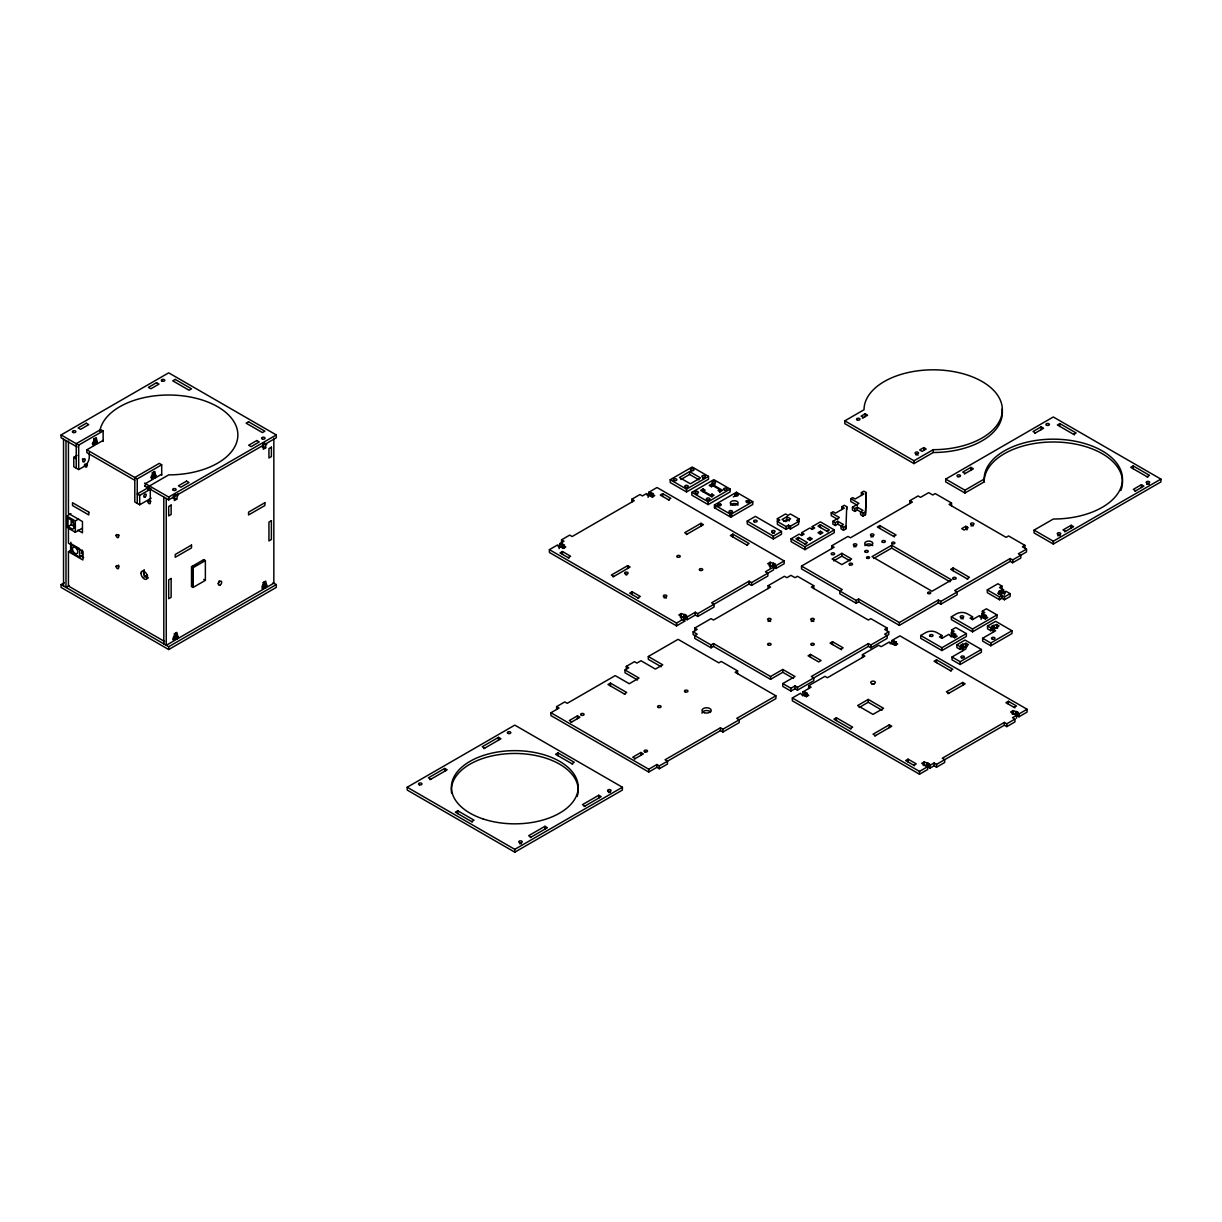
<?xml version="1.0" encoding="UTF-8"?>
<svg xmlns="http://www.w3.org/2000/svg" width="1222" height="1222" viewBox="0 0 1222 1222"><rect width="100%" height="100%" fill="white"/><g stroke="black" fill="none" stroke-linecap="round" stroke-linejoin="round"><path stroke-width="1.5" d="M845.914 528.805L845.914 525.995L843.47 527.4L837.757 524.101L835.313 525.521L832.869 524.101L832.869 521.29L835.313 522.695L837.757 521.29L843.47 524.574L841.026 525.995L841.026 528.805L843.47 530.226L845.914 528.805L846.724 506.687L844.28 505.282L841.836 506.687L841.836 509.513M865.466 511.865L863.022 513.286L857.325 509.986L854.881 511.407L852.437 509.986L852.437 507.161L854.881 508.581L857.325 507.161L863.022 510.46L860.578 511.865L860.578 514.691L863.022 516.112L865.466 514.691L866.291 492.573L863.847 491.168L861.403 492.573L861.403 495.399M865.466 514.691L866.291 492.573M76.864 548.052L77.566 549.869M77.108 447.008L61.1 437.766L61.1 434.94L168.697 372.832L276.279 434.94L276.279 437.766L168.697 499.89L144.532 485.944M61.1 434.94L78.682 445.098L103.137 430.984L103.137 441.463M103.137 440.394L96.202 444.396L93.758 442.975L93.758 439.019L96.202 437.613L97.271 441.89L96.202 442.501L93.758 441.096L94.827 440.485L97.271 441.89M93.758 441.845L92.704 442.456L93.758 445.801L86.838 449.803L86.838 452.629L134.664 480.231M93.758 442.975L96.614 441.325M89.282 452.751L89.282 457.334A7.5 4.323 -60 0 1 83.982 466.514L78.682 469.569L73.794 466.743L73.794 457.334L77.047 455.455M81.92 528.423L75.321 532.242L66.767 527.293L66.767 516.005L70.891 513.622M86.899 449.833L137.246 478.917L161.701 464.788L161.701 475.282M161.701 474.197L154.782 478.199L152.338 476.794L152.338 472.838L154.782 471.432L155.836 475.709L154.782 476.32L152.338 474.915L153.392 474.304L155.836 475.709M152.338 475.663L151.268 476.275L152.338 479.62L145.403 483.622L145.403 486.432M66.767 516.005L75.321 520.939L78.62 519.045M74.099 528.24L74.099 523.535L72.465 520.709L67.989 518.128L67.989 526.59L70.968 524.88M75.443 527.461L72.465 529.187L67.989 526.59M148.656 487.379L137.246 493.963L139.69 495.384L151.1 488.8M161.701 464.788L159.257 463.382L134.802 477.497L134.802 501.967L139.69 504.793L151.1 498.209M164.619 641.535L68.432 586.01L68.432 551.657L70.876 550.236M82.454 550.435L82.454 555.506L79.598 557.156L79.598 548.693L70.632 543.515L70.632 551.977L72.266 551.046M144.532 483.118L168.697 497.064L276.279 434.94M263.326 444.304L262.272 446.992L263.249 446.427L265.693 447.832L265.693 445.022L266.747 444.411L264.303 442.99M177.816 493.673L176.762 499.187L174.318 500.592L174.318 494.941M265.693 447.832L263.249 449.253L263.249 443.601M273.025 582.711L276.279 584.59L276.279 587.415L168.697 649.539L61.1 587.415L61.1 584.59L64.354 582.711M69.257 585.537L65.988 587.415L65.988 440.592M147.495 575.18L144.242 577.059L144.242 569.819M191.518 566.718L203.738 559.645L205.372 560.592L205.372 580.358L193.152 587.415L191.518 586.484L191.518 566.718L193.152 567.65L205.372 560.592M193.84 566.397L196.864 564.656M202.928 561.158L203.738 559.645M191.518 586.484L192.328 586.01L192.328 566.244M263.249 585.353L262.18 585.964L263.249 589.294L176.839 639.182L174.395 637.777L174.395 633.821L176.839 632.4L177.908 636.693L176.839 637.304L174.395 635.883L175.464 635.272L177.908 636.693M273.835 438.27L273.835 583.184L265.693 587.889L263.249 586.484L263.249 582.527L265.693 581.107L266.747 585.399L265.693 586.01L263.249 584.59L264.303 583.979L266.747 585.399M174.395 636.647L173.341 637.258L174.395 640.588L166.253 645.308L166.253 498.469M61.1 584.59L168.697 646.713L276.279 584.59M561.555 542.629L561.555 539.803L569.712 535.099L572.156 536.519L634.264 500.653L631.82 499.248L631.82 502.059M631.82 499.248L639.961 494.528L642.405 495.949L646.484 493.596L648.118 494.528L648.118 497.354M648.851 492.222L650.486 493.169L650.486 495.995L653.327 496.422L652.273 497.033L648.851 495.047L648.851 492.222L657.008 487.517L784.157 560.929L784.157 563.754L776.001 568.459L774.381 567.527L774.381 564.701L775.435 564.09L770.135 562.257L767.691 563.663L773.557 567.054L773.557 569.88L751.561 582.588L749.101 581.168L711.616 602.813L714.06 604.233L714.06 607.059L697.762 616.468L695.318 615.048L687.161 619.753L685.527 618.821L685.527 615.995L686.596 615.384L681.296 613.551L678.852 614.956L684.717 618.347L684.717 621.173L676.56 625.878L549.411 552.466L549.411 549.64L557.568 544.936L559.187 545.883L559.187 548.693M564.411 547.762L563.342 548.373L559.92 546.387L559.92 543.576L563.999 541.224L561.555 539.803M670.206 479.711L692.217 467.003L708.516 476.412L708.516 479.238L686.504 491.947L670.206 482.537L670.206 479.711L686.504 489.121L708.516 476.412M559.187 545.883L558.133 546.494L560.898 546.952M559.92 543.576L564.411 544.936L563.342 545.547L563.342 548.373L565.786 546.952L563.342 545.547M648.118 494.528L647.064 495.139L649.829 495.613M650.486 493.169L653.327 493.596L652.273 494.207L652.273 497.033L654.717 495.613L652.273 494.207M689.605 471.616L679.417 477.497L690.338 483.805L700.527 477.924L689.605 471.616L689.605 474.442L698.969 479.849M680.868 479.482L689.605 474.442M568.154 557.644L570.598 556.224L562.456 551.519L560.012 552.94L568.978 558.118M668.419 499.752L670.863 498.347L662.706 493.642L660.262 495.047L669.228 500.226M691.851 492.359L713.847 479.65L730.16 489.06L730.16 491.886L708.149 504.594L691.851 495.185L691.851 492.359L708.149 501.768L730.16 489.06M703.093 488.968L700.649 490.389L711.571 496.682L714.015 495.277L711.983 494.1L710.349 495.047L703.505 491.091L705.125 490.144L703.093 488.968L703.093 491.794M719.727 489.625L718.093 490.572L720.125 491.748L722.569 490.343L711.647 484.034L709.203 485.44L711.25 486.616L712.869 485.684L719.727 489.625L719.727 492.451M844.814 420.842L864.03 409.752A69.165 39.929 0 0 1 933.196 369.823A69.165 39.929 0 0 1 1002.346 409.752A69.165 39.929 0 0 1 933.196 449.681L913.98 460.77L844.814 420.842L844.814 423.667L913.98 463.596L933.196 452.507A69.165 39.929 0 0 0 1002.086 409.095M862.472 418.168L867.635 415.19L865.191 413.784L861.113 416.137L863.557 417.542M714.458 504.946L736.469 492.252L752.767 501.662L752.767 504.487L730.756 517.181L714.458 507.772L714.458 504.946L730.756 514.37L752.767 501.662M714.458 507.772L720.751 504.151M733.322 496.88L736.469 495.063L736.469 492.252M612.986 576.937L630.109 567.054L627.665 565.649L611.351 575.058L613.795 576.463M686.352 534.579L703.46 524.696L701.016 523.291L684.717 532.7L687.161 534.106M747.238 521.091L755.395 516.387L781.469 531.448L781.469 534.274L773.327 538.978L747.238 523.917L747.238 521.091L773.327 536.153L781.469 531.448M637.853 597.879L640.297 596.458L632.141 591.754L629.697 593.174L638.663 598.352M746.657 544.936L749.101 543.53L732.803 534.106L730.359 535.526L747.482 545.409M799.142 519.014L796.698 520.419L798.577 521.504L798.577 524.33L790.42 529.034L788.541 527.95L786.097 529.37L777.375 524.33L777.375 518.678L785.532 513.973L787.976 515.394L790.42 513.973L799.142 519.014L799.142 521.84M786.953 516.677L782.065 519.503L785.731 521.626L790.619 518.8L786.953 516.677L786.953 519.503L783.699 521.397M777.375 518.678L779.819 520.098L777.375 521.504L786.097 526.545L788.541 525.124L790.42 526.208L798.577 521.504M923.756 447.603L919.677 449.956L922.121 451.361L926.2 449.009L923.756 447.603L923.756 450.414M857.325 505.282L850.802 501.524L850.802 498.698L852.681 497.614L855.125 499.019L863.847 493.993L861.403 492.573M837.757 519.396L831.235 515.638L831.235 512.812L833.114 511.728L835.558 513.148L844.28 508.108L841.836 506.687M801.663 532.7L809.819 527.996L812.263 529.416L812.263 526.59L820.42 521.886L834.275 529.89L834.275 532.7L804.931 549.656L791.077 541.652L791.077 538.826L799.219 534.121L801.663 535.526L804.122 534.121L801.663 532.7L801.663 535.526M804.931 544.004L807.375 542.583L798.409 537.42L795.965 538.826L805.878 544.554M812.263 529.416L814.707 527.996L812.263 526.59M826.943 531.295L829.387 529.89L820.42 524.712L817.976 526.117L827.89 531.845M852.437 507.161L858.944 503.403L850.802 498.698M832.869 521.29L839.392 517.517L831.235 512.812M809.819 537.42L807.375 538.826L809.819 540.231L812.263 538.826L809.819 537.42L809.819 540.231M820.42 531.295L817.976 532.7L820.42 534.121L822.864 532.7L820.42 531.295L820.42 534.121M681.296 616.377L680.226 616.988L683.083 617.4M770.135 565.083L769.081 565.694L771.937 566.107M791.077 538.826L804.931 546.83L834.275 529.89M685.527 618.821L686.596 618.21L683.74 617.782L683.74 614.956M774.381 567.527L775.435 566.916L772.579 566.489L772.579 563.663M549.411 549.64L676.56 623.052L684.717 618.347M685.527 615.995L687.161 616.942L695.318 612.222L697.762 613.643L749.101 583.994L751.561 585.399L767.859 575.99L767.859 573.164L765.415 571.759L773.557 567.054M774.381 564.701L776.001 565.649L784.157 560.929M407.201 787.243L514.798 725.12L622.395 787.243L622.395 790.069L514.798 852.177L407.201 790.069L407.201 787.243L514.798 849.351L622.395 787.243M430.022 779.712L447.145 769.829L444.701 768.424L428.403 777.834L430.847 779.239M483.82 748.658L500.944 738.775L498.5 737.355L482.201 746.764L484.645 748.185M945.721 479.1L1053.303 416.977L1160.9 479.1L1160.9 481.926L1053.303 544.034L1034.087 532.945L1034.087 530.119L1053.303 519.029A69.165 39.929 0 0 0 1122.468 479.1A69.165 39.929 0 0 0 1053.303 439.172A69.165 39.929 0 0 0 984.138 479.1L964.937 490.19L945.721 479.1L945.721 481.926L964.937 493.016L984.138 481.926A69.165 39.929 0 0 1 1060.849 442.227A69.165 39.929 0 0 1 1120.834 490.572M831.693 548.647L831.693 545.822L847.992 536.412L850.436 537.817L912.391 502.059L909.932 500.653L909.932 503.464M909.932 500.653L918.089 495.933L920.533 497.354L928.689 492.649L932.768 495.002L935.212 493.581L951.51 503.006L951.51 505.816M964.387 473.968L973.354 468.79L970.894 467.384L962.753 472.089L965.197 473.494M1034.637 433.398L1043.603 428.235L1041.159 426.814L1033.018 431.519L1035.462 432.939M556.621 709.447L556.621 706.622L564.778 701.917L567.222 703.337L615.231 675.613L629.254 683.709L639.03 678.057L625.007 669.962L625.007 672.787L637.472 679.982M626.306 669.213L626.306 666.387L634.462 661.682L636.906 663.088L640.985 660.735L655.404 669.076L662.752 664.829L648.317 656.504L648.317 659.33L661.148 666.738M801.525 566.061L842.279 589.584L839.835 591.005L839.835 593.816L856.148 603.24L858.592 601.82L899.346 625.359L938.389 602.813L940.833 604.218L957.132 594.808L957.132 591.983L954.688 590.577L1010.197 558.53L1012.641 559.936L1026.495 551.947L1026.495 549.121L1018.338 553.826L1020.798 555.231L1020.798 558.057L1012.641 562.762L1010.197 561.356L940.833 601.407L938.389 599.987L899.346 622.533L858.592 598.994L856.148 600.414L801.525 568.887L801.525 566.061L834.137 547.242L831.693 545.822M694.753 630.873L694.753 628.047L711.067 618.638L713.511 620.043L770.563 587.11L768.119 585.689L768.119 588.515M768.119 585.689L784.417 576.28L786.861 577.685L790.939 575.333L795.018 577.685L797.462 576.28L813.76 585.689L813.76 588.515M737.569 673.689L737.569 670.863L735.125 672.268L775.878 695.807L775.878 698.617L722.905 729.213L720.461 727.808L665.028 759.794L667.472 761.214L667.472 764.04L659.33 768.745L656.871 767.324L648.729 772.029L550.923 715.573L550.923 712.747L559.065 708.042L556.621 706.622M625.007 669.962L628.765 667.808L626.306 666.387M648.317 656.504L678.073 639.335L718.826 662.859L721.27 661.453L737.569 670.863M887.126 630.873L887.126 628.047L884.682 629.452L888.745 631.805L888.745 634.63L870.812 644.987L868.368 643.566L811.316 676.514L813.76 677.92L813.76 680.746L797.462 690.155L795.018 688.75L790.939 691.102L782.783 686.397L782.783 683.572L795.018 676.514L782.783 669.457L770.563 676.514L713.511 643.566L711.067 644.987L693.134 634.63L693.134 631.805L697.212 629.452L694.753 628.047M893.633 536.412L896.077 535.007L879.779 525.582L877.335 527.003L894.458 536.886M624.274 693.913L626.718 692.507L610.42 683.098L607.976 684.503L625.084 694.386M1073.68 434.39L1076.124 432.985L1059.825 423.576L1057.381 424.981L1074.505 434.864M841.851 553.322L832.075 558.973L841.851 564.61L851.627 558.973L841.851 553.322L841.851 556.147L850.008 560.852M833.709 560.852L841.851 556.147M570.949 722.416L579.915 717.253L577.471 715.832L569.315 720.537L571.759 721.958M951.51 503.006L949.066 504.411L1006.118 537.359L1008.562 535.939L1024.861 545.348L1024.861 548.174M813.76 585.689L811.316 587.11L868.368 620.043L870.812 618.638L887.126 628.047M693.134 631.805L697.212 634.157L694.753 635.577L694.753 638.403L711.067 647.813L713.511 646.392L770.563 679.34L782.783 672.283L793.49 678.454M891.663 545.272L872.019 556.621L932.004 591.249L951.648 579.915L891.663 545.272L891.663 548.098L950.029 581.794M873.654 558.485L891.663 548.098M471.6 821.596L474.044 820.176L457.746 810.766L455.302 812.187L472.41 822.07M571.85 763.704L574.294 762.299L557.996 752.889L555.552 754.295L572.675 764.178M965.777 526.3L961.699 528.652L964.143 530.058L968.221 527.705L965.777 526.3L965.777 529.111L966.999 529.829L966.999 527.003M966.999 578.77L969.443 577.349L953.145 567.94L950.685 569.345L967.809 579.228M1147.046 476.748L1149.49 475.327L1133.191 465.918L1130.747 467.339L1147.855 477.222M634.401 759.061L643.368 753.882L640.924 752.477L632.767 757.182L635.211 758.587M810.507 654.396L808.063 655.802L818.648 661.927L821.092 660.522L810.507 654.396L810.507 657.222M840.66 649.218L843.104 647.813L832.518 641.687L830.059 643.108L841.591 649.753M1024.861 545.348L1022.417 546.769L1026.495 549.121M530.287 837.589L547.41 827.706L544.951 826.301L528.652 835.711L531.096 837.116M584.085 806.535L601.193 796.652L598.749 795.247L582.451 804.656L584.895 806.062M550.923 712.747L648.729 769.218L656.871 764.514L659.33 765.919L720.461 730.619L722.905 732.039L739.203 722.63L739.203 719.804L736.759 718.383L775.878 695.807M1064.637 531.845L1073.603 526.682L1071.159 525.261L1063.003 529.966L1065.447 531.387M1134.902 491.29L1143.868 486.112L1141.424 484.691L1133.268 489.411L1135.712 490.816M782.783 683.572L790.939 688.276L795.018 685.924L797.462 687.344L868.368 646.392L870.812 647.813L887.126 638.403L887.126 635.577L884.682 634.157L888.745 631.805M1034.087 530.119L1053.303 541.209L1160.9 479.1M808.643 688.566L808.643 685.741L824.957 676.331L827.401 677.736L864.886 656.092L862.442 654.687L862.442 657.512M862.442 654.687L878.74 645.262L881.184 646.682L889.341 641.978L890.975 642.909L889.906 643.536L892.763 643.948M928.384 764.376L930.018 765.323L934.097 762.971L936.541 764.376L1004.347 725.226L1006.791 726.632L1014.947 721.927L1014.947 719.101L1006.791 723.806L1004.347 722.401L942.238 758.251L944.682 759.672L944.682 762.497L936.541 767.202L934.097 765.782L930.018 768.134L928.384 767.202L928.384 764.376L929.438 763.765L924.153 761.932L921.709 763.338L927.651 766.683L927.651 769.509L919.494 774.213L792.345 700.802L792.345 697.976L800.502 693.271L802.854 695.853L803.923 695.242M806.367 696.662L806.367 693.836L808.811 695.242L806.367 696.662L802.946 694.676L802.946 691.851L811.087 687.146L808.643 685.741M895.207 645.369L895.207 642.543L897.651 643.948L895.207 645.369L891.785 643.383L891.785 640.557L899.942 635.852L1027.091 709.264L1027.091 712.09L1018.949 716.795L1017.315 715.863L1017.315 713.037L1018.369 712.426L1013.069 710.593L1010.625 711.998L1016.582 715.344L1016.582 718.169M802.946 691.851L807.421 693.225L806.367 693.836M893.419 641.504L896.276 641.932L896.276 644.758L893.419 644.33L893.419 641.504L891.785 640.557M895.207 642.543L896.276 641.932M1004.423 595.053L1004.423 592.227L1006.042 591.28L1010.12 593.632L1010.12 596.458L1004.423 599.758L1001.979 598.337L999.52 599.758L987.3 592.685L987.3 589.875L997.9 583.749L1001.979 586.102L1001.979 588.928M807.421 696.051L804.58 695.624L804.58 692.798M1001.979 586.102L999.52 587.522L1003.598 589.875L1003.598 592.685L1000.176 594.671L997.732 593.25L1000.176 591.845L1000.176 594.671M982.335 613.963L982.335 611.137L986.398 608.785L996.999 614.895L996.999 617.721L972.544 631.835L951.358 619.6L951.358 616.789L956.658 613.719A7.5 4.323 0 0 1 967.259 613.719L972.544 616.789L972.544 619.6L979.479 615.613L981.113 616.545L981.113 619.371M951.709 632.691L951.709 629.865L955.787 627.512L966.373 633.622L966.373 636.448L941.933 650.562L920.731 638.327L920.731 635.501L926.032 632.446A7.5 4.323 0 0 1 936.632 632.446L941.933 635.501L941.933 638.327L948.852 634.325L951.22 636.922L952.274 636.311M1001.979 590.806L1001.979 593.632L999.122 594.06L999.122 591.234L1003.598 589.875M987.3 589.875L999.52 596.932L1001.979 595.511L1004.423 596.932L1010.12 593.632M972.544 616.789L970.1 618.195L972.544 619.6M941.933 635.501L939.474 636.922L941.933 638.327M985.344 618.989L985.344 616.178L987.788 617.584L985.344 618.989L981.923 617.018L981.923 614.192L984.779 612.543L982.335 611.137M954.718 637.716L954.718 634.89L957.162 636.311L954.718 637.716L951.296 635.745L951.296 632.92L954.153 631.27L951.709 629.865M981.113 616.545L980.044 617.156L982.9 617.584M981.923 614.192L986.398 615.552L985.344 616.178M951.296 632.92L955.787 634.279L954.718 634.89M951.358 616.789L972.544 629.025L996.999 614.895M920.731 635.501L941.933 647.736L966.373 633.622M993.226 629.33L999.092 625.939L996.648 624.518L991.348 626.367L992.417 626.978L992.417 629.788L990.782 630.735L987.529 628.856L987.529 626.031L995.67 621.326L1011.984 630.735L1011.984 633.561L990.782 645.796L982.641 641.092L982.641 638.266L995.67 630.735L993.226 629.33L993.226 632.156M962.6 648.057L968.481 644.666L966.022 643.246L960.736 645.079L961.79 645.705L961.79 648.515L960.156 649.462L956.902 647.584L956.902 644.758L965.044 640.053L981.358 649.462L981.358 652.288L960.156 664.524L952.014 659.819L952.014 656.993L965.044 649.462L962.6 648.057L962.6 650.868M987.529 626.031L990.782 627.909L992.417 626.978M850.222 728.556L852.666 727.151L836.367 717.742L833.923 719.147L851.031 729.03M868.231 699.427L857.63 705.552L872.966 714.396L883.552 708.286L868.231 699.427L868.231 702.253L882.024 710.226M950.395 670.634L952.839 669.228L936.541 659.804L934.097 661.224L951.205 671.107M956.902 644.758L960.156 646.637L961.79 645.705M994.204 625.939L994.204 628.765L991.348 629.177L992.417 629.788M963.578 644.666L963.578 647.492L960.736 647.904L961.79 648.515M859.142 707.507L868.231 702.253M982.641 638.266L990.782 642.971L1011.984 630.735M952.014 656.993L960.156 661.698L981.358 649.462M874.677 736.087L891.785 726.204L889.341 724.799L873.043 734.208L875.487 735.629M948.028 693.745L965.151 683.862L962.707 682.441L946.393 691.851L948.837 693.271M913.796 765.278L916.24 763.857L908.083 759.152L905.639 760.558L914.606 765.736M1014.046 707.385L1016.49 705.98L1008.349 701.275L1005.905 702.681L1014.871 707.859M926.016 765.736L923.175 765.323L924.153 764.758L924.153 761.932M1014.947 714.396L1012.091 713.969L1013.069 713.404L1013.069 710.593M928.384 767.202L929.438 766.591L926.597 766.163L926.597 763.338M792.345 697.976L919.494 771.388L927.651 766.683M1016.582 715.344L1012.503 717.696L1014.947 719.101M1017.315 713.037L1018.949 713.969L1027.091 709.264M1017.315 715.863L1018.369 715.252M1004.423 592.227L1005.477 592.838L1002.62 593.25M999.122 591.234L1000.176 591.845M994.861 628.383L997.717 627.955L996.648 627.344L996.648 624.518M786.953 519.503L789.397 520.923M746.245 500.715L749.514 502.593M966.022 646.071L967.091 646.682L964.234 647.11M683.083 620.226L684.717 621.173M103.137 430.984L100.693 429.564L76.238 443.678L76.238 468.163M93.758 439.019L96.202 440.439M152.338 472.838L154.782 474.258M175.372 494.33L177.816 495.75M176.762 499.187L174.318 497.766L173.341 498.332L173.341 496.269M73.794 457.334L76.238 458.739M263.249 582.527L265.693 583.933M203.738 579.411L205.372 580.358M77.78 530.134L82.454 532.823L82.454 521.534L68.432 513.439L68.432 441.066M80.499 555.796L83.707 557.644M70.632 551.977L79.598 557.156M68.432 551.657L82.867 559.982L82.867 551.504L68.432 543.179L68.432 529.065M174.395 633.821L176.839 635.226M1141.424 484.691L1141.424 487.517M1133.191 465.918L1133.191 468.744M1071.159 525.261L1071.159 528.087M1059.825 423.576L1059.825 426.386M1053.303 541.209L1053.303 544.034M1041.159 426.814L1041.159 429.64M1018.949 713.969L1018.949 716.795M1016.582 711.387L1016.582 714.213L1015.513 714.824L1015.513 711.998M1012.641 559.936L1012.641 562.762M1010.197 558.53L1010.197 561.356M1008.349 701.275L1008.349 704.086M1006.791 723.806L1006.791 726.632M1004.423 596.932L1004.423 599.758M1004.347 722.401L1004.347 725.226M1001.979 595.511L1001.979 598.337M1000.91 590.195L1000.91 593.021M999.52 596.932L999.52 599.758M993.15 625.328L993.15 628.154M990.782 627.909L990.782 630.735M990.782 642.971L990.782 645.796M984.611 614.529L984.611 617.354L983.557 617.965L983.557 615.14M984.138 479.1L984.138 481.926M972.544 629.025L972.544 631.835M970.894 467.384L970.894 470.21M966.022 643.246L966.022 648.897M964.937 490.19L964.937 493.016M962.524 644.055L962.524 646.881M962.707 682.441L962.707 685.267M960.156 646.637L960.156 649.462M960.156 661.698L960.156 664.524M953.985 633.256L953.985 636.066L952.931 636.677L952.931 633.867M953.145 567.94L953.145 570.766M941.933 647.736L941.933 650.562M940.833 601.407L940.833 604.218M938.389 599.987L938.389 602.813M936.541 659.804L936.541 662.63M936.541 764.376L936.541 767.202M934.097 762.971L934.097 765.782M933.196 449.681L933.196 452.507M930.018 765.323L930.018 768.134M927.651 762.727L927.651 765.552M919.494 771.388L919.494 774.213M913.98 460.77L913.98 463.596M908.083 759.152L908.083 761.978M899.346 622.533L899.346 625.359M894.473 640.893L894.473 643.719M889.341 724.799L889.341 727.625M879.779 525.582L879.779 528.408M870.812 644.987L870.812 647.813M868.368 643.566L868.368 646.392M865.191 413.784L865.191 416.61M863.022 513.286L863.022 516.112M858.592 598.994L858.592 601.82M857.325 507.161L857.325 509.986M856.148 600.414L856.148 603.24M854.881 508.581L854.881 511.407M846.724 506.687L846.724 509.513M843.47 527.4L843.47 530.226M837.757 521.29L837.757 524.101M836.367 717.742L836.367 720.568M835.313 522.695L835.313 525.521M832.518 641.687L832.518 644.513M820.42 524.712L820.42 527.537M805.634 692.187L805.634 695.013M804.931 546.83L804.931 549.656M798.409 537.42L798.409 540.231M797.462 687.344L797.462 690.155M795.018 685.924L795.018 688.75M790.939 688.276L790.939 691.102M790.42 526.208L790.42 529.034M788.541 525.124L788.541 527.95M786.097 526.545L786.097 529.37M782.783 669.457L782.783 672.283M776.001 565.649L776.001 568.459M773.648 563.052L773.648 565.878M773.327 536.153L773.327 538.978M770.563 676.514L770.563 679.34M770.135 562.257L770.135 567.894M751.561 582.588L751.561 585.399M749.101 581.168L749.101 583.994M732.803 534.106L732.803 536.932M730.756 514.37L730.756 517.181M722.905 729.213L722.905 732.039M720.461 727.808L720.461 730.619M713.511 643.566L713.511 646.392M711.983 494.1L711.983 496.926M711.647 484.034L711.647 486.86M711.067 644.987L711.067 647.813M708.149 501.768L708.149 504.594M701.016 523.291L701.016 526.117M697.762 613.643L697.762 616.468M695.318 612.222L695.318 615.048M687.161 616.942L687.161 619.753M686.504 489.121L686.504 491.947M684.794 614.345L684.794 617.171M681.296 613.551L681.296 619.187M676.56 623.052L676.56 625.878M662.706 493.642L662.706 496.468M659.33 765.919L659.33 768.745M656.871 764.514L656.871 767.324M651.54 492.558L651.54 495.384M648.729 769.218L648.729 772.029M640.924 752.477L640.924 755.303M632.141 591.754L632.141 594.579M627.665 565.649L627.665 568.459M610.42 683.098L610.42 685.924M598.749 795.247L598.749 798.058M577.471 715.832L577.471 718.658M562.609 543.897L562.609 546.723L561.555 547.334L561.555 544.508M562.456 551.519L562.456 554.345M557.996 752.889L557.996 755.715M544.951 826.301L544.951 829.127M514.798 849.351L514.798 852.177M498.5 737.355L498.5 740.181M457.746 810.766L457.746 813.592M444.701 768.424L444.701 771.235M265.693 586.01L265.693 587.889M264.303 581.916L264.303 583.979M193.152 567.65L193.152 587.415M176.839 637.304L176.839 639.182M175.464 633.21L175.464 635.272M168.697 497.064L168.697 499.89M168.697 646.713L168.697 649.539M163.809 497.064L163.809 643.887M154.782 476.32L154.782 478.199M153.392 472.227L153.392 474.304M150.291 489.258L150.291 498.668M149.481 488.8L149.481 485.974L168.697 474.869A69.165 39.929 0 0 0 237.832 436.101A69.165 39.929 0 0 0 172.699 395.088A69.165 39.929 0 0 0 99.792 431.473M147.847 486.555L147.847 489.61M139.69 495.384L139.69 504.793M137.246 478.917L137.246 503.388M96.202 442.501L96.202 444.396M78.682 445.098L78.682 469.569M75.321 520.939L75.321 532.242M70.876 542.308L70.876 551.657M63.544 439.187L63.544 586.01M961.088 618.744A1.726 0.993 0 0 1 963.18 618.897M686.061 488.158A1.726 0.993 0 0 1 686.947 488.158M702.757 478.382A1.726 0.993 0 0 1 704.483 478.382M712.625 484.599A1.726 0.993 0 0 1 715.069 484.599M695.868 494.314A1.726 0.993 0 0 1 697.594 494.314M730.435 505.19A3.926 2.261 0 0 1 734.223 503.51A3.926 2.261 0 0 1 738.012 505.19M731.978 515.073A1.726 0.993 0 0 1 731.214 515.333M730.313 515.333A1.726 0.993 0 0 1 729.534 515.073M772.457 533.403A1.726 0.993 0 0 1 774.183 533.403M451.636 793.246A63.407 36.599 0 0 1 517.578 753.5A63.407 36.599 0 0 1 577.227 796.423M608.48 792.498A1.726 0.993 0 0 1 610.221 792.498M519.64 843.791A1.726 0.993 0 0 1 521.366 843.791M262.027 587.186A1.726 0.993 0 0 1 264.471 587.186A1.726 0.993 0 0 1 264.471 588.592A1.726 0.993 0 0 1 262.027 588.592M172.898 638.678A1.726 0.993 0 0 1 175.51 638.419A1.726 0.993 0 0 1 175.51 639.946A1.726 0.993 0 0 1 172.898 639.686M915.965 454.966A1.726 0.993 0 0 1 918.043 455.119M1146.725 484.462A1.726 0.993 0 0 1 1149.169 484.462M1057.794 535.801A1.726 0.993 0 0 1 1060.238 535.801M701.993 713.205A4.613 2.658 0 0 1 705.4 710.639A4.613 2.658 0 0 1 710.593 711.876M625.908 574.936A1.741 1.008 0 0 1 626.81 574.936M664.203 597.94A1.741 1.008 0 0 1 666.296 598.108M871.882 684.121A2.307 1.329 0 0 1 874.188 684.121M864.901 545.638A4.033 2.322 0 0 1 868.796 543.912A4.033 2.322 0 0 1 872.691 545.638M971.078 526.056A1.726 0.993 0 0 1 973.155 525.903M853.873 546.891A1.726 0.993 0 0 1 855.965 546.738M870.996 537.008A1.726 0.993 0 0 1 873.073 536.855M811.316 621.448A1.726 0.993 0 0 1 813.76 621.448M768.119 621.448A1.726 0.993 0 0 1 770.563 621.448M82.714 458.662A1.726 0.993 -60 0 1 82.409 459.472M92.261 443.892A1.726 0.993 0 0 1 94.491 443.479A1.726 0.993 0 0 1 95.392 444.732A1.726 0.993 0 0 1 93.315 445.358M150.841 477.71A1.726 0.993 0 0 1 153.835 477.71A1.726 0.993 0 0 1 152.338 479.207M219.227 580.832A2.307 1.329 -60 0 1 218.02 583.352M119.176 566.641A1.726 0.993 60 0 1 118.565 565.068M119.176 535.587A1.726 0.993 60 0 1 118.733 534.808M87.449 465.032A1.726 0.993 60 0 1 86.884 463.841M150.902 501.662A1.726 0.993 60 0 1 150.337 500.47M148.32 577.975A4.613 2.658 60 0 1 144.379 575.104A4.613 2.658 60 0 1 143.86 570.262M85.005 463.993A1.726 0.993 60 0 1 86.762 465.75A1.726 0.993 60 0 1 85.83 467.079A1.726 0.993 60 0 1 84.394 464.864M81.95 550.037A5.346 3.086 60 0 1 81.248 553.26M86.288 423.224L78.132 427.929L80.576 429.35L88.732 424.645L86.288 423.224M156.553 382.669L148.397 387.374L150.841 388.779L158.997 384.075L156.553 382.669M175.22 379.416L172.76 380.821L189.074 390.246L191.518 388.825L175.22 379.416M248.57 421.773L246.126 423.179L262.425 432.588L264.869 431.183L248.57 421.773M186.538 481.117L178.397 485.821L180.841 487.227L188.982 482.522L186.538 481.117M256.803 440.546L248.646 445.251L251.106 446.656L259.247 441.952L256.803 440.546M171.141 505.068L168.697 506.473L168.697 515.883L171.141 514.477L171.141 505.068M271.391 447.176L268.947 448.596L268.947 458.006L271.391 456.585L271.391 447.176M191.518 545.058L175.22 554.483L175.22 557.293L191.518 547.884L191.518 545.058M264.869 502.716L248.57 512.125L248.57 514.951L264.869 505.541L264.869 502.716M171.141 578.48L168.697 579.885L168.697 598.719L171.141 597.298L171.141 578.48M271.391 520.694L268.947 522.1L268.947 540.918L271.391 539.513L271.391 520.694M88.809 512.125L72.51 502.716L72.51 505.541L88.809 514.951L88.809 512.125M73.198 522.176L71.166 521L71.166 524.757L73.198 525.934L73.198 522.176M992.371 639.137A1.726 0.993 0 0 0 994.952 638.266A1.726 0.993 0 0 0 992.371 637.395A1.726 0.993 0 0 0 992.371 639.137M960.736 617.492A1.726 0.993 0 0 0 963.623 617.034A1.726 0.993 0 0 0 961.5 615.812A1.726 0.993 0 0 0 960.736 617.492M685.634 487.166A1.726 0.993 0 0 0 688.23 486.295A1.726 0.993 0 0 0 685.634 485.44A1.726 0.993 0 0 0 685.634 487.166M702.757 477.283A1.726 0.993 0 0 0 705.354 476.412A1.726 0.993 0 0 0 702.757 475.557A1.726 0.993 0 0 0 702.757 477.283M691.347 470.699A1.726 0.993 0 0 0 693.943 469.828A1.726 0.993 0 0 0 691.347 468.958A1.726 0.993 0 0 0 691.347 470.699M674.223 480.582A1.726 0.993 0 0 0 676.82 479.711A1.726 0.993 0 0 0 674.223 478.841A1.726 0.993 0 0 0 674.223 480.582M724.402 489.93A1.726 0.993 0 0 0 726.998 489.06A1.726 0.993 0 0 0 724.402 488.204A1.726 0.993 0 0 0 724.402 489.93M712.991 483.347A1.726 0.993 0 0 0 715.588 482.476A1.726 0.993 0 0 0 712.991 481.605A1.726 0.993 0 0 0 712.991 483.347M707.278 499.813A1.726 0.993 0 0 0 709.875 498.943A1.726 0.993 0 0 0 707.278 498.087A1.726 0.993 0 0 0 707.278 499.813M695.517 493.062A1.726 0.993 0 0 0 698.404 492.619A1.726 0.993 0 0 0 696.28 491.397A1.726 0.993 0 0 0 695.517 493.062M735.598 495.933A1.726 0.993 0 0 0 738.195 495.063A1.726 0.993 0 0 0 735.598 494.207A1.726 0.993 0 0 0 735.598 495.933M718.49 505.816A1.726 0.993 0 0 0 721.072 504.946A1.726 0.993 0 0 0 718.49 504.09A1.726 0.993 0 0 0 718.49 505.816M729.901 512.4A1.726 0.993 0 0 0 732.482 511.544A1.726 0.993 0 0 0 729.901 510.674A1.726 0.993 0 0 0 729.901 512.4M747.009 502.517A1.726 0.993 0 0 0 749.605 501.662A1.726 0.993 0 0 0 747.009 500.791A1.726 0.993 0 0 0 747.009 502.517M732.268 504.915A3.926 2.261 0 0 0 738.149 502.945A3.926 2.261 0 0 0 732.268 500.989A3.926 2.261 0 0 0 732.268 504.915M754.173 521.794A1.726 0.993 0 0 0 757.06 521.351A1.726 0.993 0 0 0 754.936 520.129A1.726 0.993 0 0 0 754.173 521.794M772.105 532.15A1.726 0.993 0 0 0 774.992 531.707A1.726 0.993 0 0 0 772.869 530.485A1.726 0.993 0 0 0 772.105 532.15M483.102 818.939A63.407 36.599 0 0 0 578.205 787.243A63.407 36.599 0 0 0 483.102 755.547A63.407 36.599 0 0 0 483.102 818.939M608.128 791.245A1.726 0.993 0 0 0 611.015 790.787A1.726 0.993 0 0 0 608.907 789.565A1.726 0.993 0 0 0 608.128 791.245M519.64 842.691A1.726 0.993 0 0 0 522.237 841.836A1.726 0.993 0 0 0 519.64 840.965A1.726 0.993 0 0 0 519.64 842.691M419.39 784.814A1.726 0.993 0 0 0 421.972 783.944A1.726 0.993 0 0 0 419.39 783.088A1.726 0.993 0 0 0 419.39 784.814M507.863 733.353A1.726 0.993 0 0 0 510.765 732.91A1.726 0.993 0 0 0 508.642 731.688A1.726 0.993 0 0 0 507.863 733.353M961.745 657.848A1.726 0.993 0 0 0 964.341 656.993A1.726 0.993 0 0 0 961.745 656.122A1.726 0.993 0 0 0 961.745 657.848M930.11 636.219A1.726 0.993 0 0 0 932.997 635.761A1.726 0.993 0 0 0 930.889 634.539A1.726 0.993 0 0 0 930.11 636.219M857.401 420.062A1.726 0.993 0 0 0 859.983 419.192A1.726 0.993 0 0 0 857.401 418.336A1.726 0.993 0 0 0 857.401 420.062M915.965 453.866A1.726 0.993 0 0 0 918.562 453.011A1.726 0.993 0 0 0 915.965 452.14A1.726 0.993 0 0 0 915.965 453.866M1146.725 483.057A1.726 0.993 0 0 0 1149.612 482.598A1.726 0.993 0 0 0 1147.489 481.376A1.726 0.993 0 0 0 1146.725 483.057M1057.794 534.396A1.726 0.993 0 0 0 1060.681 533.938A1.726 0.993 0 0 0 1058.573 532.716A1.726 0.993 0 0 0 1057.794 534.396M1046.46 425.164A1.726 0.993 0 0 0 1049.347 424.721A1.726 0.993 0 0 0 1047.239 423.499A1.726 0.993 0 0 0 1046.46 425.164M957.895 476.672A1.726 0.993 0 0 0 960.492 475.801A1.726 0.993 0 0 0 957.895 474.946A1.726 0.993 0 0 0 957.895 476.672M684.992 691.805A1.726 0.993 0 0 0 687.894 691.347A1.726 0.993 0 0 0 685.771 690.125A1.726 0.993 0 0 0 684.992 691.805M658.459 707.492A1.726 0.993 0 0 0 661.056 706.622A1.726 0.993 0 0 0 658.459 705.766A1.726 0.993 0 0 0 658.459 707.492M581.489 715.282A1.726 0.993 0 0 0 584.085 714.427A1.726 0.993 0 0 0 581.489 713.556A1.726 0.993 0 0 0 581.489 715.282M644.956 751.927A1.726 0.993 0 0 0 647.538 751.056A1.726 0.993 0 0 0 644.956 750.201A1.726 0.993 0 0 0 644.956 751.927M704.3 712.701A4.613 2.658 0 0 0 711.204 710.394A4.613 2.658 0 0 0 704.3 708.088A4.613 2.658 0 0 0 704.3 712.701M625.481 573.943A1.741 1.008 0 0 0 628.093 573.072A1.741 1.008 0 0 0 625.481 572.202A1.741 1.008 0 0 0 625.481 573.943M677.355 557.033A1.68 0.978 0 0 0 680.18 556.59A1.68 0.978 0 0 0 678.118 555.399A1.68 0.978 0 0 0 677.355 557.033M699.794 570.307A1.741 1.008 0 0 0 702.696 569.849A1.741 1.008 0 0 0 700.573 568.627A1.741 1.008 0 0 0 699.794 570.307M663.836 596.703A1.741 1.008 0 0 0 666.754 596.26A1.741 1.008 0 0 0 664.615 595.022A1.741 1.008 0 0 0 663.836 596.703M871.882 683.602A2.307 1.329 0 0 0 875.349 682.441A2.307 1.329 0 0 0 871.882 681.296A2.307 1.329 0 0 0 871.882 683.602M865.94 545.058A4.033 2.322 0 0 0 872.691 544.019A4.033 2.322 0 0 0 867.742 541.163A4.033 2.322 0 0 0 865.94 545.058M971.078 524.65A1.726 0.993 0 0 0 973.965 524.192A1.726 0.993 0 0 0 971.841 522.97A1.726 0.993 0 0 0 971.078 524.65M953.236 578.984A1.726 0.993 0 0 0 956.123 578.541A1.726 0.993 0 0 0 954.015 577.319A1.726 0.993 0 0 0 953.236 578.984M892.228 543.622A1.558 0.901 0 0 0 894.825 543.225A1.558 0.901 0 0 0 892.931 542.125A1.558 0.901 0 0 0 892.228 543.622M928.094 593.51A1.558 0.901 0 0 0 930.69 593.098A1.558 0.901 0 0 0 928.781 591.998A1.558 0.901 0 0 0 928.094 593.51M866.963 558.21A1.558 0.901 0 0 0 869.56 557.812A1.558 0.901 0 0 0 867.651 556.713A1.558 0.901 0 0 0 866.963 558.21M882.406 542.186A1.726 0.993 0 0 0 885.293 541.743A1.726 0.993 0 0 0 883.185 540.521A1.726 0.993 0 0 0 882.406 542.186M870.996 535.603A1.726 0.993 0 0 0 873.883 535.16A1.726 0.993 0 0 0 871.775 533.938A1.726 0.993 0 0 0 870.996 535.603M865.283 552.069A1.726 0.993 0 0 0 868.185 551.626A1.726 0.993 0 0 0 866.062 550.404A1.726 0.993 0 0 0 865.283 552.069M853.873 545.486A1.726 0.993 0 0 0 856.775 545.043A1.726 0.993 0 0 0 854.652 543.821A1.726 0.993 0 0 0 853.873 545.486M849.596 564.854A1.726 0.993 0 0 0 852.482 564.396A1.726 0.993 0 0 0 850.375 563.174A1.726 0.993 0 0 0 849.596 564.854M831.663 554.498A1.726 0.993 0 0 0 834.565 554.055A1.726 0.993 0 0 0 832.442 552.833A1.726 0.993 0 0 0 831.663 554.498M768.47 645.14A1.726 0.993 0 0 0 771.067 644.284A1.726 0.993 0 0 0 768.47 643.414A1.726 0.993 0 0 0 768.47 645.14M811.683 645.14A1.726 0.993 0 0 0 814.264 644.284A1.726 0.993 0 0 0 811.683 643.414A1.726 0.993 0 0 0 811.683 645.14M811.316 620.043A1.726 0.993 0 0 0 814.203 619.6A1.726 0.993 0 0 0 812.095 618.378A1.726 0.993 0 0 0 811.316 620.043M768.47 620.196A1.726 0.993 0 0 0 771.067 619.34A1.726 0.993 0 0 0 768.47 618.469A1.726 0.993 0 0 0 768.47 620.196M145.311 496.804A1.726 0.993 -60 0 0 145.861 494.116A1.726 0.993 -60 0 0 143.814 495.933A1.726 0.993 -60 0 0 145.311 496.804M84.303 461.565A1.726 0.993 -60 0 0 84.853 458.892A1.726 0.993 -60 0 0 82.806 460.709A1.726 0.993 -60 0 0 84.303 461.565M262.455 439.049A1.726 0.993 0 0 0 265.052 438.194A1.726 0.993 0 0 0 262.455 437.323A1.726 0.993 0 0 0 262.455 439.049M173.539 490.404A1.726 0.993 0 0 0 176.121 489.533A1.726 0.993 0 0 0 173.539 488.663A1.726 0.993 0 0 0 173.539 490.404M162.205 381.172A1.726 0.993 0 0 0 164.802 380.302A1.726 0.993 0 0 0 162.205 379.446A1.726 0.993 0 0 0 162.205 381.172M73.274 432.512A1.726 0.993 0 0 0 75.871 431.656A1.726 0.993 0 0 0 73.274 430.786A1.726 0.993 0 0 0 73.274 432.512M220.464 584.758A2.307 1.329 -60 0 0 221.197 581.183A2.307 1.329 -60 0 0 218.463 583.597A2.307 1.329 -60 0 0 220.464 584.758M116.121 566.473A1.726 0.993 60 0 0 117.954 568.765A1.726 0.993 60 0 0 117.954 566.305A1.726 0.993 60 0 0 116.121 566.473M116.121 535.419A1.726 0.993 60 0 0 117.954 537.695A1.726 0.993 60 0 0 117.954 535.251A1.726 0.993 60 0 0 116.121 535.419M147.847 501.494A1.726 0.993 60 0 0 149.68 503.785A1.726 0.993 60 0 0 149.68 501.341A1.726 0.993 60 0 0 147.847 501.494M140.973 573.301A4.613 2.658 60 0 0 145.876 579.381A4.613 2.658 60 0 0 145.876 572.858A4.613 2.658 60 0 0 140.973 573.301M72.465 548.8A3.742 2.169 60 0 0 76.451 553.749A3.742 2.169 60 0 0 76.451 548.449A3.742 2.169 60 0 0 72.465 548.8"/></g></svg>
